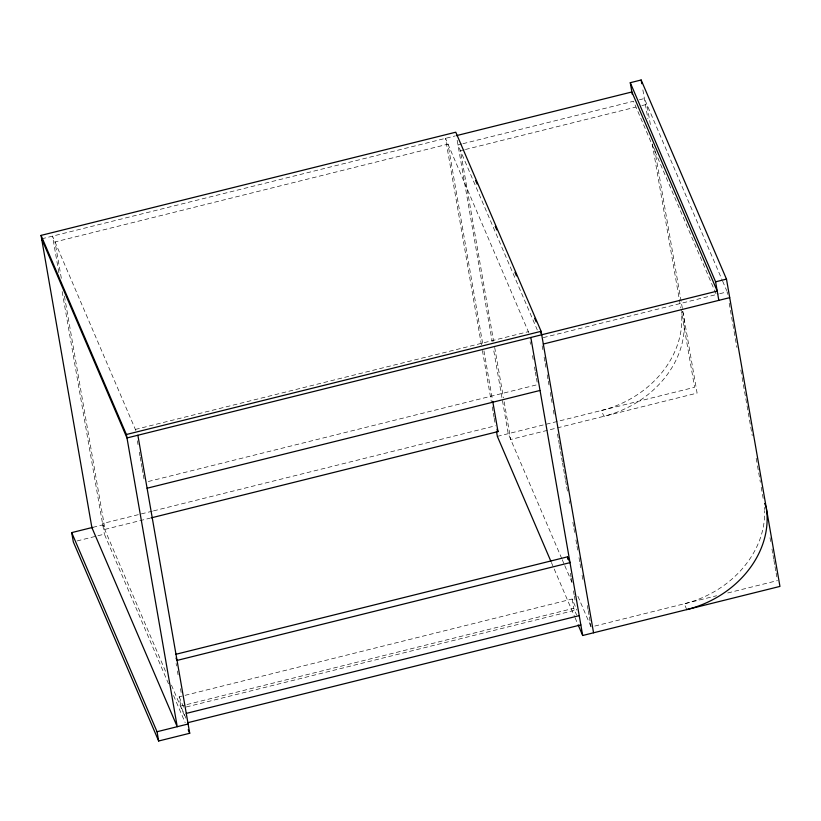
<?xml version="1.0" encoding="UTF-8"?>
<svg xmlns="http://www.w3.org/2000/svg" width="821" height="821" viewBox="0 0 821 821"><rect width="100%" height="100%" fill="white"/><g stroke="black" fill="none" stroke-linecap="round" stroke-linejoin="round"><path stroke-width="0.62" stroke-dasharray="4.11 3.08" d="M41.645 238.839L455.152 135.947M461.71 143.993L457.974 144.917L537.262 329.898M462.952 143.685L633.494 101.25L716.312 294.472M639.395 99.782L644.362 98.541L722.131 279.982M464.193 149.802L460.468 150.725L493.595 341.125M465.435 149.494L635.67 107.13M641.889 105.591L646.856 104.349L650.365 124.525M135.373 429.434L528.344 331.663M543.317 337.605L718.519 294.01M719.76 293.702L727.221 291.855L727.652 294.37M148.324 481.496L537.56 384.639M152.275 511.185L102.533 523.562L105.026 529.371L149.791 518.225M153.517 510.878L495.504 425.781M92.824 527.359L102.769 524.886L166.396 673.333M77.041 540.957L104.38 534.153L168.51 683.79M497.352 436.382L694.607 387.296L681.009 309.117M185.977 718.252L180.764 706.081L179.152 696.813L572.124 599.032L576.865 610.095M180.764 706.081L185.741 704.839M186.983 704.531L573.735 608.299L576.578 614.939M186.264 706.973L576.742 609.818M594.804 626.054L716.569 595.748M727.755 592.967L777.456 580.601M722.634 281.162L726.677 290.593M682.272 311.313L683.267 313.632A96.601 79.986 -23.2 0 1 603.907 416.298L601.413 410.49A96.601 79.986 -23.2 0 0 681.379 312.011M686.756 609.603L684.262 603.794A96.601 79.986 -23.2 0 0 764.608 510.631M528.816 332.751L445.495 138.359L481.465 345.097M561.749 558.557L508.22 433.673L493.503 349.069M562.252 559.737L564.273 564.448M564.776 565.628L571.847 582.13M577.912 596.262L591.038 626.895M551.384 562.447L574.608 616.643M575.111 617.823L577.635 623.714M135.845 430.532L52.523 236.13L58.886 272.695M179.152 696.813L183.894 707.866M171.445 685.114L185.577 718.108M173.559 695.572L185.177 722.665M729.192 303.195L736.868 347.334M740.819 370.014L741.917 376.336M742.133 377.598L752.231 435.592M756.172 458.262L757.28 464.594M757.496 465.856L760.349 482.255M761.221 487.264L763.643 501.169M770.006 537.734L770.662 541.511M771.976 549.085L772.848 554.124M773.074 555.386L773.731 559.163M773.946 560.425L774.829 565.474M775.045 566.736L775.927 571.775M776.143 573.037L776.799 576.824M654.532 148.478L697.101 393.105L510.713 439.481L503.694 399.129M642.864 89.889L647.882 118.717M652.264 143.932L680.783 307.854M542.147 345.795L542.804 349.572M544.118 357.145L545 362.184M545.216 363.446L545.873 367.233M547.197 374.797L548.069 379.836M548.284 381.098L548.951 384.885M550.265 392.448L551.137 397.487M551.363 398.749L552.02 402.536M553.333 410.1L554.216 415.139M557.5 434.063L558.383 439.102M558.598 440.364L559.255 444.14M559.481 445.403L560.353 450.452M560.579 451.714L561.451 456.753M561.677 458.015L562.334 461.802M562.549 463.054L563.432 468.103M563.647 469.366L564.52 474.405M564.745 475.667L565.402 479.454M565.618 480.716L566.5 485.755M566.716 487.017L567.598 492.056M569.127 500.892L569.569 503.406M572.863 522.32L573.735 527.369M573.961 528.632L574.618 532.408M575.932 539.972L576.814 545.021M577.03 546.283L577.686 550.06M579 557.633L579.883 562.672M580.098 563.935L580.765 567.711M582.079 575.285L582.951 580.324M587.343 605.549L588 609.326M588.216 610.588L589.098 615.627M589.314 616.889L590.196 621.938M590.412 623.201L591.069 626.977M530.099 341.752L530.54 344.276M532.511 355.626L533.168 359.413M534.492 366.977L535.148 370.764M535.364 372.026L536.246 377.075M536.462 378.337L537.119 382.124M570.379 573.232L571.036 577.019M571.252 578.282L572.134 583.331M573.448 590.894L574.105 594.681M574.331 595.943L575.203 600.982M572.124 599.032L573.735 608.299M494.694 347.437L503.468 397.867M457.174 140.288L492.2 341.628M482.635 343.342L447.979 144.157L55.007 241.938L61.37 278.493M483.959 350.906L492.508 400.073M482.409 350.505L491.338 401.828M492.21 406.877L493.093 411.916M493.308 413.179L494.057 417.437M494.191 418.217L495.155 423.749M137.353 440.795L138.01 444.572M139.324 452.145L139.981 455.932M140.206 457.194L141.079 462.233M141.304 463.496L141.961 467.282M142.177 468.545L143.059 473.594M143.275 474.846L144.157 479.895M176.094 663.44L176.525 665.964M177.408 671.014L178.065 674.8M180.476 688.675L181.143 692.452M64.438 296.145L105.026 529.371M62.17 291.599L104.38 534.153M764.433 507.44A96.601 79.986 -23.2 0 1 764.567 509.564"/><path stroke-width="1.23" d="M632.283 94.292L630.271 82.705L641.139 79.996L726.482 279.109L779.95 586.41L582.684 635.495L578.148 624.894M41.05 235.391L126.393 434.504L177.233 726.708L91.89 527.595L41.05 235.391L455.768 132.202L541.101 331.315L593.562 632.786M456.363 135.65L631.883 91.973L717.226 291.096L126.988 437.952L41.645 238.839M630.271 82.705L715.604 281.819L726.482 279.109M126.393 434.504L541.101 331.315M543.317 344.03L729.705 297.654M147.082 488.228L540.054 390.447M137.866 435.243L189.723 733.266L158.658 741.004L73.315 541.891L71.704 532.613L92.824 527.359M151.033 517.918L497.998 431.589L492.733 401.336M175.797 654.306L567.527 556.833L570.01 562.642L177.038 660.423L176.043 658.093M186.264 713.398L579.236 615.627M187.876 722.675L580.847 624.894M71.704 532.613L157.037 731.727L188.101 723.999M764.628 503.458L766.126 506.937A96.601 79.986 -23.2 0 1 686.756 609.603M475.554 180.425L477.073 183.955M495.248 226.37L496.767 229.901M514.941 272.315L516.46 275.856M534.635 318.271L536.154 321.801M540.69 332.402L541.706 334.763M497.003 429.27L497.998 431.589M550.87 561.266L497.352 436.382L496.469 431.333M188.204 729.736L189.723 733.266M715.604 281.819L718.837 300.363M641.139 79.996L641.786 83.711M530.828 337.472L582.684 635.495M567.527 556.833L567.958 559.358M157.037 731.727L158.658 741.004"/></g></svg>
